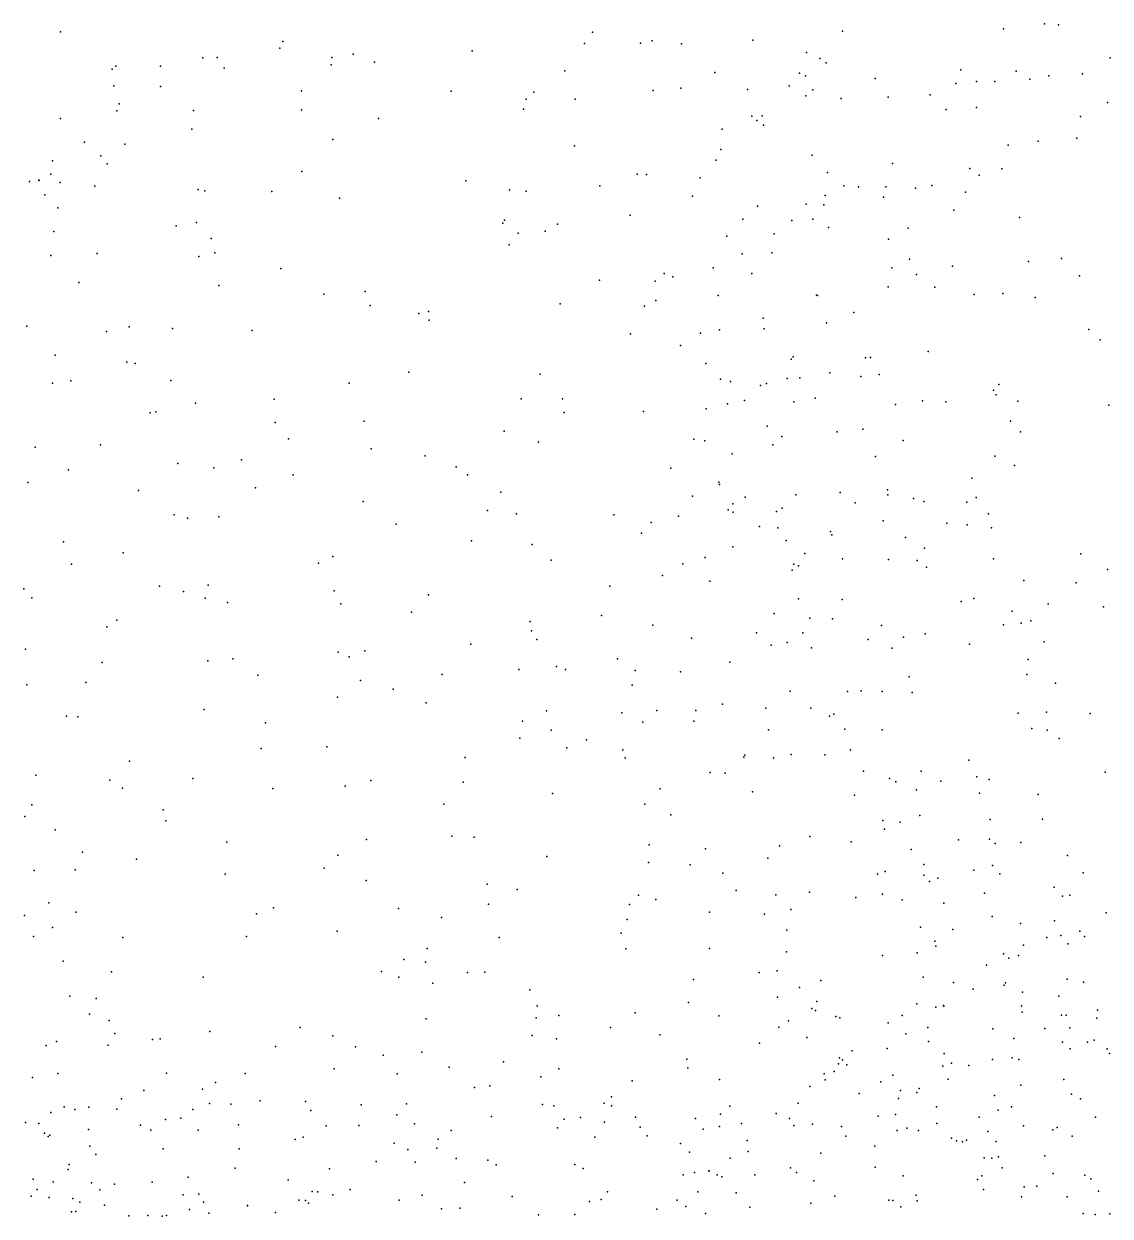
# Model space of a CAD drawing. Header units: metres. Extents: x -25 to 25, y -27.8 to 27.8.
# Drawn here: x -11.031 to -9.486, y 0.014 to 1.71 of the extents above; entities that cross this region are included whole.
import ezdxf

# ---------------------------------------------------------------- set-up
doc = ezdxf.new("R2010")
doc.units = ezdxf.units.M

msp = doc.modelspace()

# ---------------------------------------------------------------- linework, layer by layer
for p in [(-10.9795, 1.6983, 0.5496), (-10.2225, 1.6978, 20.5039), (-9.8665, 1.6993, -6.266), (-9.6375, 1.7024, 26.0047), (-9.5791, 1.7096, -9.1164), (-9.559, 1.708, 26.8999), (-10.6628, 1.6846, 20.0791), (-10.2336, 1.6815, 15.4727), (-10.1542, 1.6819, 20.7131), (-10.1375, 1.6855, -5.1072), (-10.0958, 1.681, 6.3055), (-9.9942, 1.6865, -5.1893), (-10.6671, 1.6749, -6.8515), (-10.563, 1.6667, -4.8949), (-10.3937, 1.6713, -3.5999), (-9.9178, 1.6687, 15.4101), (-10.9056, 1.6453, 19.9464), (-10.9004, 1.6496, -7.5309), (-10.8368, 1.6494, -6.6484), (-10.7767, 1.6613, 2.0961), (-10.7566, 1.6618, 14.7998), (-10.7465, 1.6465, -8.1867), (-10.594, 1.6512, 5.1125), (-10.5933, 1.6616, 2.423), (-10.5327, 1.6552, 15.1982), (-9.8986, 1.6602, -3.5973), (-9.89, 1.6542, -16.8166), (-9.4857, 1.6611, -20.4373), (-10.2619, 1.643, -8.7666), (-10.0482, 1.6402, 20.9052), (-9.9277, 1.6396, 5.5206), (-9.919, 1.6355, 21.0686), (-9.8201, 1.6321, -17.1808), (-9.6981, 1.644, 21.3769), (-9.6194, 1.6425, -5.4979), (-9.6002, 1.6308, -5.8529), (-9.5731, 1.6355, 15.2326), (-9.5253, 1.6383, 25.8139), (-10.9034, 1.6216, 14.7531), (-10.8368, 1.6203, 2.5712), (-10.6363, 1.6144, -3.63), (-10.4236, 1.6138, 5.0796), (-10.3057, 1.6125, 20.2193), (-10.136, 1.6147, 5.0767), (-10.0968, 1.6181, -10.8861), (-10.0016, 1.616, -11.2594), (-9.9425, 1.6215, -9.0475), (-9.9088, 1.6158, 5.1169), (-9.7052, 1.6248, -3.5637), (-9.6759, 1.6276, 26.8336), (-9.65, 1.6278, -6.1897), (-10.8959, 1.596, -3.706), (-10.3167, 1.6024, 16.2256), (-10.2472, 1.6024, 15.3393), (-9.9187, 1.607, -11.391), (-9.8683, 1.6032, 5.3662), (-9.8016, 1.6054, 21.2289), (-9.7418, 1.6085, 26.6955), (-9.4894, 1.5976, -20.191), (-10.8992, 1.586, 6.7234), (-10.7899, 1.5864, -4.7358), (-10.6362, 1.5874, -8.3814), (-10.3204, 1.5882, -4.9054), (-9.9957, 1.5783, 5.8312), (-9.981, 1.579, 16.206), (-9.719, 1.5876, 15.2192), (-9.6761, 1.5906, 16.2305), (-9.528, 1.578, -6.0508), (-10.9792, 1.575, 2.4622), (-10.5267, 1.5749, 14.9157), (-9.9887, 1.5723, 15.2993), (-9.979, 1.5657, -10.5631), (-10.7924, 1.5598, 2.2351), (-10.5916, 1.545, 6.6643), (-10.0378, 1.5599, 6.0907), (-9.5329, 1.5469, -18.0333), (-10.9452, 1.5414, -6.8971), (-10.888, 1.5387, -7.2735), (-10.2477, 1.5363, -3.6046), (-10.0397, 1.5309, -4.9609), (-9.6309, 1.5372, -16.2504), (-9.588, 1.5429, -5.3048), (-10.9905, 1.5149, 19.8342), (-10.9219, 1.5219, -4.6349), (-10.913, 1.5104, -8.0611), (-10.0463, 1.5156, 6.2436), (-9.9097, 1.5227, 15.1714), (-9.7954, 1.5112, -16.4898), (-10.9929, 1.4959, 5.2738), (-10.636, 1.4995, 16.2908), (-10.1586, 1.4956, 15.1571), (-10.1456, 1.4954, 16.262), (-9.8877, 1.4983, -5.0177), (-9.6856, 1.504, -10.2357), (-9.6721, 1.4946, -17.5341), (-9.6398, 1.5035, 25.8203), (-11.0236, 1.4854, 0.4889), (-11.0101, 1.4873, 2.3153), (-11.0095, 1.4868, 6.8121), (-10.9799, 1.4838, -7.5297), (-10.9303, 1.4787, 2.1664), (-10.4026, 1.4861, -8.7314), (-10.212, 1.4791, 6.6187), (-10.0691, 1.4908, -10.6864), (-9.8649, 1.4792, 26.168), (-9.8439, 1.4776, 26.6123), (-9.8047, 1.478, -10.3398), (-9.7625, 1.4759, 16.3361), (-9.7395, 1.4799, -11.5996), (-11.0015, 1.4664, -7.6964), (-10.7834, 1.4739, 6.7199), (-10.774, 1.4719, -4.6296), (-10.6784, 1.4711, 19.9859), (-10.5821, 1.4617, 5.0827), (-10.3405, 1.4737, 14.9203), (-10.3165, 1.4715, -4.7664), (-10.0802, 1.4647, 6.445), (-9.8913, 1.4656, 26.3327), (-9.8082, 1.463, 25.9864), (-9.6916, 1.4703, 21.6466), (-10.9832, 1.448, -7.0559), (-9.9876, 1.4503, 5.0586), (-9.9184, 1.4531, 16.3281), (-9.8932, 1.4522, -16.682), (-9.7081, 1.4448, 15.0953), (-10.786, 1.4272, 16.3389), (-10.3499, 1.4259, 6.6765), (-10.3473, 1.4306, 20.1227), (-10.2722, 1.4249, -8.8993), (-10.1687, 1.4376, 14.9664), (-10.0085, 1.4316, 15.0192), (-9.9389, 1.4301, 5.6932), (-9.9089, 1.4317, 21.2208), (-9.6145, 1.4342, -3.5541), (-10.9889, 1.4142, -7.2324), (-10.8147, 1.4223, -8.3089), (-10.328, 1.4121, 14.7017), (-10.2898, 1.4147, 16.3047), (-10.0312, 1.4078, -11.2829), (-9.9637, 1.4109, -10.4943), (-9.8867, 1.4201, 5.5392), (-9.773, 1.4192, 26.7992), (-10.7651, 1.4041, -3.6354), (-10.341, 1.3953, 5.0208), (-9.8012, 1.4033, 21.5344), (-10.9933, 1.3799, 19.7459), (-10.9272, 1.3831, -3.6796), (-10.7825, 1.3789, 5.1453), (-10.7595, 1.3841, 14.7675), (-10.0092, 1.3827, 6.1613), (-9.9669, 1.3838, 5.8588), (-9.7714, 1.3747, -4.9515), (-9.5548, 1.3757, 25.6716), (-10.6659, 1.3616, 6.7441), (-10.0504, 1.3627, 20.7452), (-9.7965, 1.3627, 5.3542), (-9.71, 1.3648, 16.5262), (-9.602, 1.3715, -10.15), (-10.9532, 1.3418, 6.8655), (-10.2122, 1.3451, 6.7004), (-10.1332, 1.3436, -9.0359), (-10.1205, 1.3544, -10.8481), (-10.108, 1.35, -11.1181), (-9.9957, 1.3545, -4.7897), (-9.7613, 1.3533, -3.5919), (-9.5294, 1.3513, -16.164), (-10.7542, 1.3373, -4.539), (-10.6044, 1.3252, 16.3403), (-10.5458, 1.3287, -8.7016), (-10.0437, 1.3231, -10.6374), (-9.9038, 1.3235, -17.0425), (-9.902, 1.3233, 5.0858), (-9.8016, 1.3354, 14.9762), (-9.7354, 1.3353, -17.4072), (-9.6791, 1.3246, 21.8597), (-9.6384, 1.3263, 26.9845), (-10.5386, 1.3091, 19.9904), (-10.2681, 1.3116, -4.5747), (-10.1484, 1.3082, 20.2125), (-10.1322, 1.3159, 14.6899), (-9.5923, 1.3206, 15.0511), (-10.4696, 1.2978, -3.538), (-10.4555, 1.3005, -4.4992), (-9.9796, 1.2912, 21.1551), (-9.8503, 1.2989, -4.8406), (-11.0274, 1.2796, -7.4), (-10.9141, 1.272, 14.9256), (-10.8816, 1.2786, -4.4723), (-10.8198, 1.2762, -8.4046), (-10.7065, 1.2736, 19.8849), (-10.4547, 1.2881, 16.3473), (-10.0414, 1.2743, 20.9038), (-9.9779, 1.276, 14.801), (-9.8894, 1.2844, -10.4228), (-9.516, 1.2751, 16.7401), (-10.1682, 1.2687, -3.5608), (-10.0685, 1.2697, 6.6035), (-9.4997, 1.2602, 27.1153), (-10.987, 1.2383, -8.1201), (-10.097, 1.252, -4.597), (-9.7445, 1.2437, 5.199), (-10.885, 1.2286, 5.1779), (-10.8732, 1.2266, 19.7473), (-10.061, 1.2265, 14.5823), (-9.9394, 1.2325, -4.708), (-9.9368, 1.236, 5.7803), (-9.8337, 1.2347, -17.2238), (-9.8266, 1.235, -9.1733), (-10.4839, 1.2141, 5.0349), (-10.2967, 1.2113, 14.4818), (-10.04, 1.2041, -9.123), (-9.9453, 1.205, 26.2252), (-9.9274, 1.206, 26.5098), (-9.8844, 1.2133, 16.5983), (-9.8403, 1.2082, 14.8374), (-9.8143, 1.211, 21.7557), (-10.9908, 1.1987, 6.9726), (-10.9644, 1.2017, 19.6235), (-10.8222, 1.2021, 6.8967), (-10.5687, 1.1986, 14.7504), (-10.0261, 1.2008, 20.5842), (-9.9832, 1.1952, 21.3339), (-9.9747, 1.1983, -11.3619), (-9.6515, 1.1886, -10.1923), (-9.6439, 1.1965, -4.9099), (-10.7874, 1.1702, 15.0983), (-10.6753, 1.1756, -8.6758), (-10.3239, 1.1764, 4.9926), (-10.2648, 1.1764, -4.4159), (-10.0062, 1.1741, -10.6199), (-9.9356, 1.172, 21.5384), (-9.9053, 1.1774, -16.8272), (-9.7526, 1.1735, -3.6001), (-9.7195, 1.172, 25.7744), (-9.6478, 1.182, 16.7897), (-9.617, 1.173, -11.8189), (-10.8517, 1.1563, 16.4561), (-10.8438, 1.1577, 15.2667), (-10.2628, 1.1567, 16.4331), (-10.1499, 1.1584, 4.9985), (-10.0604, 1.1622, 16.5245), (-10.03, 1.169, 20.7384), (-9.7913, 1.1681, 5.3475), (-9.4877, 1.1671, -9.149), (-10.6739, 1.1425, 16.4245), (-10.547, 1.1447, -4.3653), (-9.9737, 1.1374, 6.4629), (-9.6274, 1.1444, 22.0425), (-10.6549, 1.1196, -3.4648), (-10.3481, 1.1305, -8.965), (-9.9529, 1.1225, 5.9686), (-9.8743, 1.1293, 5.5988), (-9.8375, 1.133, 16.734), (-9.6135, 1.1295, -16.2757), (-11.0155, 1.1076, 19.4244), (-10.9222, 1.1108, -4.3782), (-10.5373, 1.105, 15.1403), (-10.2993, 1.1147, 6.88), (-10.078, 1.1189, 20.229), (-10.0624, 1.1165, 21.1322), (-9.9658, 1.111, 6.1623), (-9.7801, 1.1169, -4.7512), (-10.722, 1.0895, 6.9837), (-10.4604, 1.095, 14.6709), (-10.0236, 1.098, 14.2527), (-9.8197, 1.0944, 26.753), (-9.6496, 1.0947, -9.1735), (-10.9678, 1.0754, -8.2917), (-10.8126, 1.0842, -8.5581), (-10.7612, 1.0782, -4.3745), (-10.4161, 1.0794, 16.4634), (-10.1107, 1.0775, 14.1068), (-9.6219, 1.0814, -17.5514), (-11.0256, 1.0573, -8.0802), (-10.6481, 1.0681, 15.3771), (-10.4, 1.0682, 15.0144), (-10.0425, 1.0578, 13.9664), (-10.0415, 1.0546, 5.0553), (-9.6826, 1.0633, 16.9158), (-10.8682, 1.0457, 5.158), (-10.7018, 1.0497, 5.1183), (-10.3528, 1.0435, -4.291), (-10.0802, 1.038, 20.8763), (-10.0049, 1.0365, -11.194), (-9.9328, 1.0398, 26.3528), (-9.8699, 1.0432, 5.1916), (-9.8025, 1.0469, 25.8987), (-9.8022, 1.0395, 14.6109), (-9.6762, 1.0358, 14.7379), (-10.5487, 1.0302, -3.3836), (-10.3719, 1.0176, 14.8337), (-10.0295, 1.0186, 21.4548), (-10.0226, 1.027, -3.5578), (-9.9523, 1.0209, -4.5028), (-9.8485, 1.0283, -4.6244), (-9.7656, 1.0344, -16.5285), (-9.7509, 1.0301, 21.9673), (-9.6898, 1.0292, -3.6339), (-10.8175, 1.0115, -3.431), (-10.7985, 1.0065, 15.5487), (-10.7538, 1.0082, 16.5458), (-10.3304, 1.0125, 20.0262), (-10.1918, 1.0115, 20.1242), (-10.0999, 1.0095, 16.6558), (-10.022, 1.015, -10.8772), (-9.9606, 1.0158, 6.631), (-9.8085, 1.0027, 14.3742), (-9.6586, 1.0128, 25.7443), (-10.5016, 0.9979, 19.9015), (-10.1528, 0.9852, -3.457), (-10.139, 1.0003, -4.3439), (-9.9847, 0.9949, 16.7778), (-9.9587, 0.9928, 13.8058), (-9.8838, 0.9877, 26.6108), (-9.7182, 0.9994, -10.3143), (-9.689, 0.9971, 13.9479), (-9.6546, 0.9927, 22.0922), (-10.9751, 0.973, 15.6162), (-10.3947, 0.9744, 15.3115), (-10.308, 0.9691, 7.0387), (-9.9467, 0.9747, 21.6905), (-9.8816, 0.9829, 5.6663), (-9.777, 0.9791, 17.0061), (-10.8903, 0.9572, 7.1393), (-10.5916, 0.9521, -8.8465), (-10.0618, 0.9506, 20.2033), (-10.0226, 0.9658, -9.1401), (-9.9202, 0.9563, 5.9147), (-9.7497, 0.9639, -11.7252), (-9.5274, 0.9557, -10.166), (-10.9639, 0.941, -8.3993), (-10.612, 0.9424, 7.1069), (-10.2812, 0.9467, 16.6216), (-10.0936, 0.9416, 21.3289), (-9.9357, 0.9411, 20.4369), (-9.9292, 0.9388, -10.692), (-9.8668, 0.9486, -10.5355), (-9.8009, 0.9478, -9.1704), (-9.7603, 0.9461, 26.7923), (-9.7471, 0.9367, 13.7954), (-9.6519, 0.9487, -11.8485), (-9.4896, 0.9335, -16.0802), (-10.1226, 0.9248, 7.0081), (-10.0554, 0.9171, 20.7615), (-9.9383, 0.9325, -11.3404), (-9.6085, 0.9179, 14.6062), (-11.0315, 0.906, -8.1197), (-10.8385, 0.9096, 16.664), (-10.8044, 0.9021, -3.3167), (-10.769, 0.9111, 5.1288), (-10.59, 0.9031, -3.2877), (-10.1978, 0.91, 14.0087), (-9.5343, 0.9145, 22.2162), (-11.0202, 0.8932, 7.2216), (-10.7734, 0.8928, -8.7053), (-10.7418, 0.8864, -4.3045), (-10.5805, 0.8848, 15.5536), (-10.4558, 0.8973, 7.1493), (-9.9291, 0.8916, 6.4146), (-9.8671, 0.8908, 21.8669), (-9.6977, 0.8882, -17.3398), (-9.6796, 0.8923, -16.3905), (-9.5741, 0.8846, 14.1609), (-10.4799, 0.873, -4.2216), (-10.2097, 0.8683, 4.9441), (-9.9639, 0.8709, 5.2217), (-9.625, 0.8742, 17.1321), (-9.495, 0.8803, 25.6786), (-10.9134, 0.8519, 5.1439), (-10.8993, 0.8617, 19.3293), (-10.3108, 0.8595, 14.7039), (-10.1365, 0.8543, 21.0466), (-9.913, 0.8645, 6.6369), (-9.8807, 0.8635, 26.32), (-9.8109, 0.854, 26.033), (-9.6373, 0.8549, 26.9095), (-9.6122, 0.8573, -3.749), (-9.5988, 0.8607, -10.2986), (-10.3093, 0.8465, 20.0403), (-10.3015, 0.8341, 16.7476), (-10.0815, 0.836, 16.9447), (-9.989, 0.8434, 20.2931), (-9.9232, 0.8435, -10.8396), (-9.8299, 0.8341, 26.5683), (-9.7797, 0.8374, -16.7479), (-9.7488, 0.8418, -10.487), (-11.0291, 0.8201, 19.102), (-10.5843, 0.8158, 19.7788), (-10.5463, 0.818, 16.7207), (-10.3955, 0.8271, -8.9864), (-9.968, 0.8257, -3.5856), (-9.9454, 0.8295, -11.1285), (-9.9105, 0.822, 6.1813), (-9.7957, 0.8215, -11.6616), (-9.6857, 0.8271, -4.7114), (-9.5796, 0.8307, -17.5164), (-10.92, 0.8011, 16.8406), (-10.7699, 0.8035, 7.2417), (-10.7341, 0.8066, 15.6802), (-10.5684, 0.8091, -8.9041), (-10.1866, 0.8066, -4.2442), (-10.0267, 0.8019, -9.109), (-9.6022, 0.8057, 13.7847), (-10.6986, 0.7834, 19.5843), (-10.436, 0.7842, 15.5422), (-10.3271, 0.7915, 7.2541), (-10.2737, 0.7957, 15.3441), (-10.2609, 0.7914, -3.3535), (-10.1617, 0.7897, 15.0225), (-10.0969, 0.7881, 5.0443), (-9.7716, 0.7807, -16.9748), (-9.6041, 0.784, -18.0937), (-11.0271, 0.7696, -8.2276), (-10.9434, 0.7728, -8.5385), (-10.5524, 0.7755, 7.2705), (-10.506, 0.7633, -3.2057), (-10.166, 0.7691, 20.1581), (-9.5634, 0.7718, -16.2238), (-10.5852, 0.7519, 15.6479), (-9.9412, 0.7605, 21.7737), (-9.8594, 0.7599, 5.7343), (-9.8402, 0.7609, -9.124), (-9.8099, 0.7598, -4.5543), (-9.7676, 0.7587, 22.0532), (-10.7748, 0.7342, -3.1767), (-10.459, 0.7439, 4.9966), (-10.2876, 0.7327, 14.173), (-10.1805, 0.7298, 14.8544), (-10.1309, 0.7328, 21.224), (-10.0755, 0.7332, 21.4722), (-10.0375, 0.7418, 7.155), (-9.9758, 0.7365, 17.1877), (-9.9115, 0.7363, 13.7861), (-9.6168, 0.7292, 22.1872), (-9.5763, 0.7307, -4.7905), (-10.971, 0.725, -4.3769), (-10.9548, 0.7241, 7.3352), (-10.6874, 0.7154, 16.8462), (-10.3217, 0.7178, 14.5044), (-10.1505, 0.7164, 13.8992), (-10.0782, 0.7179, 20.8024), (-9.8851, 0.725, 20.4174), (-9.8787, 0.7279, 6.3194), (-9.5141, 0.7285, -17.8744), (-10.281, 0.705, 16.9633), (-9.9718, 0.7056, -4.3886), (-9.8632, 0.7066, 21.9368), (-9.8102, 0.7055, 17.2492), (-9.597, 0.7073, -10.4474), (-9.5753, 0.7052, 17.2708), (-10.6939, 0.6788, 7.3404), (-10.6003, 0.6811, -4.2375), (-10.3257, 0.6934, -4.2145), (-10.259, 0.68, 14.6711), (-10.2308, 0.6914, 4.906), (-9.5581, 0.6933, 26.8992), (-10.4036, 0.666, 19.9617), (-10.1791, 0.6771, -9.0373), (-10.1759, 0.6658, 7.3694), (-10.007, 0.6668, 20.2501), (-10.0054, 0.6696, 5.3315), (-9.9648, 0.6657, -9.0671), (-9.9394, 0.6702, 20.5666), (-9.8915, 0.67, -11.2643), (-9.8553, 0.6771, -10.9571), (-9.6868, 0.6625, -4.7025), (-10.8811, 0.6607, -8.6531), (-10.0551, 0.645, -3.5233), (-9.8369, 0.6465, 7.0452), (-9.7544, 0.6467, 26.3051), (-9.4927, 0.6452, -15.3145), (-11.0143, 0.6412, 19.1213), (-10.909, 0.6337, -3.1123), (-10.7908, 0.6364, 19.3825), (-10.5379, 0.6333, 16.9368), (-10.4065, 0.631, -3.2025), (-10.0335, 0.6439, 13.8259), (-9.7999, 0.6362, 6.0294), (-9.7909, 0.6316, 6.6575), (-9.7265, 0.6325, 26.5042), (-9.6753, 0.6387, 13.7537), (-9.6577, 0.635, -10.6232), (-10.8909, 0.6224, 17.0067), (-10.6773, 0.622, 15.7179), (-10.5744, 0.6255, -8.9179), (-10.2792, 0.6151, 15.4518), (-10.1258, 0.6214, 17.1878), (-9.9948, 0.6171, 21.6175), (-9.8494, 0.6124, -11.4332), (-9.7614, 0.6202, 6.8997), (-9.6718, 0.6153, -11.8194), (-9.5881, 0.6133, -3.8156), (-11.0202, 0.5986, 7.4429), (-10.4339, 0.5996, 15.5969), (-10.1477, 0.5999, 15.2495), (-11.03, 0.582, -7.7605), (-10.8334, 0.5918, -4.3715), (-10.1109, 0.5845, 15.0948), (-9.7564, 0.5838, 5.8541), (-9.6566, 0.578, -16.4717), (-9.5821, 0.5783, 25.9929), (-10.9867, 0.5633, 15.7981), (-10.8296, 0.5762, 15.7849), (-9.8092, 0.5763, 5.7096), (-9.8069, 0.5642, -18.4401), (-9.7846, 0.5742, -11.6019), (-10.7426, 0.5456, 17.0303), (-10.544, 0.5496, 19.7722), (-10.4227, 0.5542, -4.2245), (-10.3907, 0.5526, 14.3831), (-9.913, 0.5539, 7.3364), (-9.8541, 0.5464, 21.946), (-9.7016, 0.5489, -16.9827), (-9.6572, 0.5498, 26.1682), (-9.6495, 0.544, -17.1902), (-9.6129, 0.5452, -4.7778), (-10.9481, 0.5316, 5.0489), (-10.5848, 0.5273, 7.4628), (-10.1417, 0.5421, 14.8473), (-10.0616, 0.5361, 21.3946), (-9.9564, 0.5404, 17.3295), (-9.7689, 0.5352, -3.7638), (-9.5462, 0.5266, -15.8984), (-10.8713, 0.5214, 19.26), (-10.2875, 0.5253, 7.5224), (-10.1428, 0.5166, 20.1458), (-10.0832, 0.5135, 21.1707), (-9.9727, 0.523, -8.9902), (-9.7508, 0.514, 17.3912), (-9.653, 0.5123, -10.7696), (-11.0168, 0.5052, -8.1204), (-10.9584, 0.5066, 17.1427), (-10.7449, 0.5001, 7.4809), (-10.604, 0.5086, -3.1177), (-10.0368, 0.5018, 5.2557), (-9.8169, 0.5004, -11.2931), (-9.8057, 0.5042, -11.1351), (-9.751, 0.499, 7.2416), (-9.7311, 0.4943, 6.1972), (-9.6797, 0.506, -16.6934), (-9.6428, 0.5006, 26.3294), (-9.5241, 0.5019, -10.6124), (-10.5442, 0.4911, 4.9125), (-10.372, 0.4858, 19.9592), (-10.3296, 0.4783, 17.1836), (-10.0179, 0.4772, 20.858), (-9.7426, 0.49, -10.978), (-9.5656, 0.4816, -15.6699), (-10.996, 0.4595, -7.9245), (-10.157, 0.4705, 4.7605), (-10.1323, 0.4642, -8.9577), (-9.9614, 0.471, 5.4136), (-9.9137, 0.4745, 20.676), (-9.8475, 0.4669, 7.4464), (-9.8096, 0.4716, 20.357), (-9.7819, 0.4637, -18.6584), (-9.7222, 0.4589, -8.8873), (-9.6645, 0.4733, 22.1151), (-9.5534, 0.469, -11.884), (-9.5429, 0.4702, 26.6741), (-11.0304, 0.4414, 7.6076), (-10.9569, 0.4462, -8.4448), (-10.7003, 0.4437, 19.4176), (-10.6763, 0.4523, -4.3676), (-10.4986, 0.4515, 17.1319), (-10.3705, 0.4576, 14.5111), (-10.1696, 0.4571, -3.3372), (-10.0556, 0.4461, 5.0879), (-9.9777, 0.4435, 7.6212), (-9.9402, 0.4498, 20.1954), (-9.4912, 0.4451, -17.3905), (-10.9907, 0.4245, -7.5637), (-10.4371, 0.4387, 15.583), (-10.173, 0.4356, 17.3368), (-9.7557, 0.425, -11.4771), (-9.6535, 0.4402, 6.0022), (-9.6135, 0.4301, 6.7753), (-9.565, 0.4336, 26.5089), (-11.0176, 0.4114, -4.5992), (-10.8906, 0.4102, -8.5954), (-10.7146, 0.4116, -3.0473), (-10.5856, 0.4191, 15.6635), (-10.3551, 0.4102, -3.17), (-10.1813, 0.4164, -4.365), (-9.9456, 0.4204, 17.4407), (-9.7094, 0.4216, -11.6413), (-9.5757, 0.4099, 9.2749), (-9.5557, 0.4132, 7.2155), (-9.5288, 0.4193, 7.0197), (-9.522, 0.4115, 9.502), (-10.4576, 0.3947, 7.6042), (-10.1747, 0.394, 15.2378), (-10.0557, 0.3945, 4.6698), (-9.7352, 0.4048, -4.7481), (-9.7339, 0.3978, 13.7135), (-9.6089, 0.3993, 5.7868), (-9.546, 0.4009, -8.7065), (-10.9757, 0.3766, 15.7616), (-10.4907, 0.379, 14.2391), (-10.4599, 0.3749, -8.9101), (-9.9463, 0.3896, -3.5831), (-9.8095, 0.3846, -18.0694), (-9.7602, 0.3882, 5.6219), (-9.6373, 0.3869, 6.5585), (-9.63, 0.3808, 17.528), (-9.6162, 0.3844, 7.4605), (-10.9067, 0.3613, 4.8998), (-10.5227, 0.3616, -4.3654), (-10.4, 0.3603, 4.669), (-10.3754, 0.3607, 17.282), (-9.9853, 0.3603, 21.2421), (-9.9596, 0.3627, 21.4433), (-9.6617, 0.3706, 9.4258), (-10.7762, 0.3537, 19.2935), (-10.498, 0.3537, 14.419), (-10.4494, 0.345, 19.7974), (-10.0785, 0.3504, 4.5221), (-9.8974, 0.3488, 4.687), (-9.7517, 0.3537, 9.0613), (-9.7086, 0.3459, 9.7725), (-9.6364, 0.3422, 8.8401), (-9.6348, 0.3455, 6.3918), (-9.5468, 0.3507, -10.8126), (-9.5235, 0.3465, -4.9509), (-10.966, 0.3269, -8.1568), (-10.9287, 0.3234, -7.8097), (-10.3114, 0.3358, 19.9564), (-9.9591, 0.3252, 13.7224), (-9.9277, 0.3388, 20.8684), (-9.6805, 0.3365, 7.8538), (-9.6106, 0.3325, 6.1935), (-9.5588, 0.3267, -16.198), (-10.3011, 0.3128, -4.403), (-10.0859, 0.3176, -3.3887), (-9.9101, 0.3091, 7.8876), (-9.9049, 0.3061, 4.8688), (-9.9029, 0.3191, -18.2916), (-9.7606, 0.3156, 7.9932), (-9.734, 0.3112, 20.199), (-9.7228, 0.3135, -18.8968), (-9.7223, 0.3124, 9.9415), (-9.612, 0.3131, 22.0764), (-9.5036, 0.3069, 7.83), (-10.9379, 0.3012, -8.3206), (-10.9099, 0.292, 17.34), (-10.4591, 0.2945, 13.9522), (-10.3025, 0.296, 15.3756), (-10.2703, 0.2993, 7.7454), (-10.1618, 0.303, -3.2551), (-10.0424, 0.2985, -4.5552), (-9.9433, 0.2918, 5.0179), (-9.8762, 0.2978, 5.4155), (-9.8705, 0.296, 21.6792), (-9.8015, 0.2886, -8.7429), (-9.7816, 0.299, 10.1788), (-9.6108, 0.304, -16.5403), (-9.555, 0.2996, 8.2665), (-9.5484, 0.2997, 8.553), (-9.5048, 0.2953, -17.1933), (-10.902, 0.2736, -7.5011), (-10.7669, 0.2765, -2.9323), (-10.6385, 0.2819, -8.7843), (-10.1966, 0.2821, 14.9945), (-10.1263, 0.2719, 4.3764), (-9.957, 0.2827, 5.1981), (-9.7766, 0.273, 21.8538), (-9.745, 0.2819, 4.6104), (-9.6528, 0.2802, 13.651), (-9.5786, 0.2807, 17.6441), (-9.543, 0.2818, -15.6024), (-10.9996, 0.2566, -2.8566), (-10.9848, 0.2623, -7.3215), (-10.9114, 0.257, 7.7948), (-10.8484, 0.2651, 4.785), (-10.8375, 0.2659, -4.6363), (-10.6733, 0.2553, 17.3266), (-10.5916, 0.2703, 14.3202), (-10.5594, 0.2547, 4.6161), (-10.308, 0.2709, 4.4526), (-10.2734, 0.2659, -8.8701), (-9.9849, 0.2597, 10.3124), (-9.9173, 0.2677, 4.3832), (-9.7444, 0.2623, -4.8374), (-9.6229, 0.2666, 4.4007), (-9.5535, 0.2611, -11.7173), (-9.5179, 0.2611, 6.5344), (-9.5083, 0.2642, 4.6088), (-10.5201, 0.243, 15.5368), (-10.4652, 0.2469, 19.6218), (-9.871, 0.2392, 21.1568), (-9.8527, 0.2491, -18.7336), (-9.8032, 0.2522, 17.6403), (-9.722, 0.2453, 5.5068), (-9.6253, 0.239, -11.5756), (-9.5425, 0.2518, 10.0884), (-9.49, 0.2519, 4.2347), (-9.4867, 0.2452, -15.3773), (-10.5898, 0.2233, -4.5225), (-10.4262, 0.2255, -8.8295), (-10.3488, 0.2334, -3.052), (-10.27, 0.2234, 15.2008), (-10.0882, 0.2372, 13.7082), (-10.0868, 0.2248, 17.6402), (-9.8725, 0.2306, 9.315), (-9.8665, 0.2359, 20.093), (-9.8606, 0.229, 8.0859), (-9.7236, 0.2271, 4.1872), (-9.7113, 0.2315, 8.4491), (-9.6867, 0.2281, -8.552), (-9.653, 0.2364, -11.274), (-9.6156, 0.2365, 20.5073), (-11.019, 0.2109, 17.5819), (-10.9832, 0.2167, 3.586), (-10.8283, 0.2172, -7.7399), (-10.7588, 0.204, 15.62), (-10.7165, 0.2167, 4.6133), (-10.5001, 0.216, 17.4185), (-10.2957, 0.2121, 14.884), (-10.1657, 0.2062, 4.2401), (-10.0417, 0.208, -0.8773), (-9.8925, 0.2161, 8.93), (-9.8914, 0.2079, 9.9249), (-9.8785, 0.2196, -0.8235), (-9.8121, 0.2047, 21.5681), (-9.7948, 0.2141, -3.6129), (-9.7162, 0.2088, 10.4045), (-9.5517, 0.2083, -16.8199), (-10.8606, 0.1925, 3.7226), (-10.7772, 0.1945, -8.5546), (-10.3902, 0.197, 17.5344), (-10.3685, 0.1992, 4.2899), (-9.9132, 0.198, -0.5985), (-9.8428, 0.1881, 4.026), (-9.7841, 0.1925, -0.9664), (-9.7607, 0.1898, 20.8709), (-9.7577, 0.1954, -0.5853), (-9.6129, 0.2001, -0.8066), (-9.5405, 0.1873, 3.6353), (-10.8925, 0.1807, 3.8827), (-10.7674, 0.1739, 14.3199), (-10.7371, 0.1731, 3.8305), (-10.6952, 0.1776, 4.4406), (-10.6306, 0.1767, 7.8447), (-10.5514, 0.1723, 4.1705), (-10.487, 0.1737, -2.9492), (-10.2935, 0.1726, 17.6614), (-10.2772, 0.1708, -1.1694), (-10.2055, 0.1743, -1.3223), (-10.1955, 0.1708, -3.0686), (-10.1953, 0.1837, -0.9686), (-10.0268, 0.17, -1.2079), (-9.9295, 0.1744, -1.0861), (-9.7869, 0.1812, 3.6883), (-9.6504, 0.1853, -3.6728), (-9.5279, 0.1806, -5.0754), (-10.9932, 0.1613, 4.2456), (-10.9742, 0.1693, 18.9285), (-10.959, 0.1657, 7.9645), (-10.939, 0.1687, 4.5169), (-10.8993, 0.1661, 4.0585), (-10.8082, 0.1533, -7.9839), (-10.7908, 0.1653, 3.4742), (-10.6233, 0.1639, 17.4983), (-10.5008, 0.1581, 4.0226), (-10.3661, 0.1554, -1.3255), (-10.2396, 0.154, -1.4851), (-10.1611, 0.1547, 7.9541), (-10.0757, 0.1529, -3.2125), (-10.0404, 0.159, -8.722), (-9.9609, 0.1598, 3.9168), (-9.816, 0.1559, 5.2178), (-9.7913, 0.1586, 13.5775), (-9.7326, 0.1693, 21.7412), (-9.6723, 0.1547, 20.0885), (-9.645, 0.1646, 20.767), (-9.6262, 0.1693, 4.8426), (-9.5066, 0.1545, -1.0139), (-11.0293, 0.1469, 3.2187), (-11.0102, 0.1458, 11.6968), (-10.9395, 0.1372, 18.0368), (-10.8656, 0.1432, -7.313), (-10.8508, 0.1359, 17.6674), (-10.8301, 0.1514, -8.2743), (-10.7832, 0.1359, 14.1527), (-10.7261, 0.1436, -2.834), (-10.6012, 0.1422, -8.6856), (-10.5546, 0.1428, 14.6841), (-10.4756, 0.1451, 7.8848), (-10.2719, 0.1395, 3.9132), (-10.2626, 0.1516, 13.7131), (-10.2054, 0.1477, 10.4052), (-10.1543, 0.1404, -4.6779), (-10.0648, 0.1374, 0.7668), (-10.0416, 0.1414, 17.8212), (-10.0102, 0.1456, -1.4355), (-9.9418, 0.1526, 3.6978), (-9.9357, 0.1429, 9.6798), (-9.9094, 0.1447, 8.4754), (-9.8678, 0.1413, -1.3306), (-9.7749, 0.139, -4.9307), (-9.7324, 0.1458, -1.1977), (-9.6089, 0.1423, -19.2181), (-9.5673, 0.1364, -1.1986), (-9.5609, 0.1399, 21.9491), (-11.002, 0.1319, -2.7342), (-10.9967, 0.1271, 14.6215), (-10.9943, 0.1289, -0.4167), (-10.6454, 0.1226, 17.6646), (-10.6339, 0.1261, 19.2343), (-10.442, 0.1232, 14.7946), (-10.4232, 0.1356, -1.0978), (-10.2188, 0.1261, 0.6964), (-10.1444, 0.1279, 10.7222), (-10.0021, 0.1214, 8.695), (-9.8617, 0.1276, 0.9185), (-9.7887, 0.1356, 17.8492), (-9.7582, 0.1356, 21.4269), (-9.7115, 0.1249, -1.3508), (-9.7044, 0.1208, 4.9907), (-9.6957, 0.1194, 21.0803), (-9.6901, 0.1219, 5.3429), (-9.6597, 0.1342, -8.3026), (-9.648, 0.1198, 0.704), (-9.5398, 0.1275, -11.5079), (-10.9374, 0.1134, 11.4663), (-10.8333, 0.1097, 14.6393), (-10.725, 0.1094, 13.9889), (-10.5047, 0.1177, 13.8017), (-10.4851, 0.1086, 3.5467), (-10.4436, 0.1105, -0.6267), (-10.0971, 0.1169, 19.8996), (-10.0845, 0.1047, 10.113), (-10.0006, 0.1056, 9.3607), (-9.8973, 0.1035, -8.5533), (-9.8207, 0.1134, -18.0394), (-10.9672, 0.0872, 18.4142), (-10.929, 0.1015, -0.1898), (-10.5301, 0.0917, -4.7072), (-10.4746, 0.0905, 15.3292), (-10.4163, 0.096, -1.5877), (-10.3713, 0.0933, 10.6036), (-10.3592, 0.0868, 17.8676), (-10.2476, 0.0874, 19.7399), (-10.0262, 0.0961, 3.4999), (-9.6649, 0.0967, -17.8574), (-9.6539, 0.0965, 1.1508), (-9.6448, 0.0983, 0.9942), (-9.5787, 0.0995, 20.9064), (-10.9684, 0.08, 18.7262), (-10.7975, 0.0691, -2.7106), (-10.7306, 0.0821, -7.4001), (-10.5965, 0.0811, 7.9882), (-10.2358, 0.0814, -2.9429), (-10.0933, 0.0727, 8.1791), (-10.0771, 0.0759, 0.4921), (-10.0567, 0.0782, 9.9335), (-10.0565, 0.0777, 0.9832), (-10.0448, 0.0727, 8.5403), (-10.0381, 0.0698, 8.3441), (-9.9912, 0.0725, 13.5586), (-9.9406, 0.0827, -1.6155), (-9.9319, 0.0759, -4.9032), (-9.8203, 0.0835, 3.3885), (-9.7804, 0.071, -0.3686), (-9.6683, 0.0712, 5.1535), (-9.6394, 0.0826, 1.3036), (-9.5667, 0.0747, 18.0347), (-9.5218, 0.0719, -5.1981), (-11.018, 0.0664, 1.6731), (-11.0126, 0.0517, -0.5781), (-10.9898, 0.0624, 12.1057), (-10.9353, 0.0613, 11.8858), (-10.9234, 0.0511, -5.2115), (-10.9023, 0.0595, 0.0335), (-10.8487, 0.062, -0.4942), (-10.6556, 0.0654, 17.8909), (-10.567, 0.0517, 3.3824), (-10.4044, 0.0616, 15.1069), (-9.9074, 0.064, 19.9003), (-9.6746, 0.0657, 10.7955), (-9.6661, 0.0519, -3.5367), (-9.608, 0.0555, 21.6948), (-9.59, 0.0564, 0.5675), (-9.5131, 0.0669, -15.872), (-11.0211, 0.0421, -5.4251), (-10.9954, 0.0402, 1.3174), (-10.962, 0.0391, 10.925), (-10.8049, 0.0441, 11.1181), (-10.7827, 0.0453, 18.9977), (-10.6403, 0.0364, -7.8511), (-10.6309, 0.0362, -4.8663), (-10.621, 0.049, -0.529), (-10.6131, 0.0483, -1.1348), (-10.5919, 0.0439, 10.7429), (-10.4973, 0.0367, -0.4269), (-10.4647, 0.0435, -2.8057), (-10.3367, 0.0416, 10.305), (-10.2265, 0.0345, 3.4168), (-10.2098, 0.0376, -0.3682), (-10.201, 0.0484, -4.7981), (-10.1019, 0.0365, 17.9946), (-10.0722, 0.0486, -1.729), (-10.0177, 0.047, 10.8532), (-9.8774, 0.0424, -8.3982), (-9.8008, 0.0367, 1.2766), (-9.7949, 0.0362, -3.4355), (-9.7619, 0.0438, 1.6833), (-9.7603, 0.0354, -5.0664), (-9.6119, 0.0413, 21.4562), (-9.5467, 0.0415, -0.4085), (-9.5022, 0.0495, 19.9289), (-10.9638, 0.0199, 3.0915), (-10.9576, 0.0202, 15.4432), (-10.9519, 0.0338, 14.053), (-10.9169, 0.0295, 18.5598), (-10.7958, 0.0235, 11.5972), (-10.776, 0.0338, 15.4412), (-10.7682, 0.0179, 11.4396), (-10.7133, 0.029, 18.0858), (-10.7131, 0.0286, -1.3917), (-10.6735, 0.0188, -8.3179), (-10.6266, 0.0321, -1.5439), (-10.4373, 0.0241, -1.7482), (-10.4107, 0.0252, 8.0767), (-10.131, 0.0238, 9.1425), (-10.0895, 0.0273, 9.4803), (-10.0614, 0.0178, 19.7821), (-9.9982, 0.0266, 1.1196), (-9.9114, 0.0323, -18.2223), (-9.7836, 0.0271, 1.4634), (-9.524, 0.0176, -1.618), (-9.486, 0.0171, -16.7315), (-10.882, 0.0143, 1.7882), (-10.8552, 0.0149, 18.3342), (-10.8346, 0.0138, 1.4824), (-10.8286, 0.0145, 0.346), (-10.2993, 0.0159, 10.8724), (-10.2473, 0.0161, -1.8271), (-9.507, 0.0162, -17.7204)]:
    msp.add_point(p)

doc.saveas('drawing.dxf')
